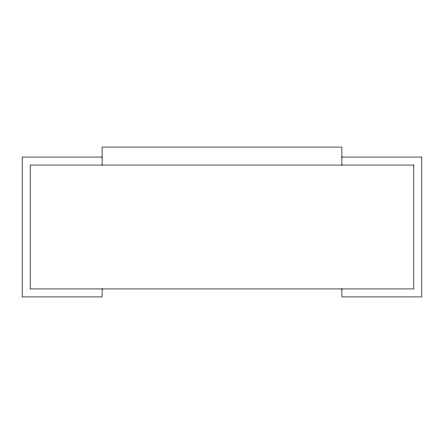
<?xml version="1.0" encoding="UTF-8"?>
<svg xmlns="http://www.w3.org/2000/svg" width="444" height="444" viewBox="0 0 444 444"><rect width="100%" height="100%" fill="white"/><g stroke="black" fill="none" stroke-linecap="round" stroke-linejoin="round"><path stroke-width="0.67" d="M102.12 157.065L22.2 157.065L22.2 296.925L102.12 296.925L102.12 288.933M341.88 157.065L421.8 157.065L421.8 296.925L341.88 296.925L341.88 288.933M341.88 165.057L341.88 147.075L102.12 147.075L102.12 165.057M413.808 165.057L30.192 165.057L30.192 288.933L413.808 288.933L413.808 165.057"/></g></svg>
